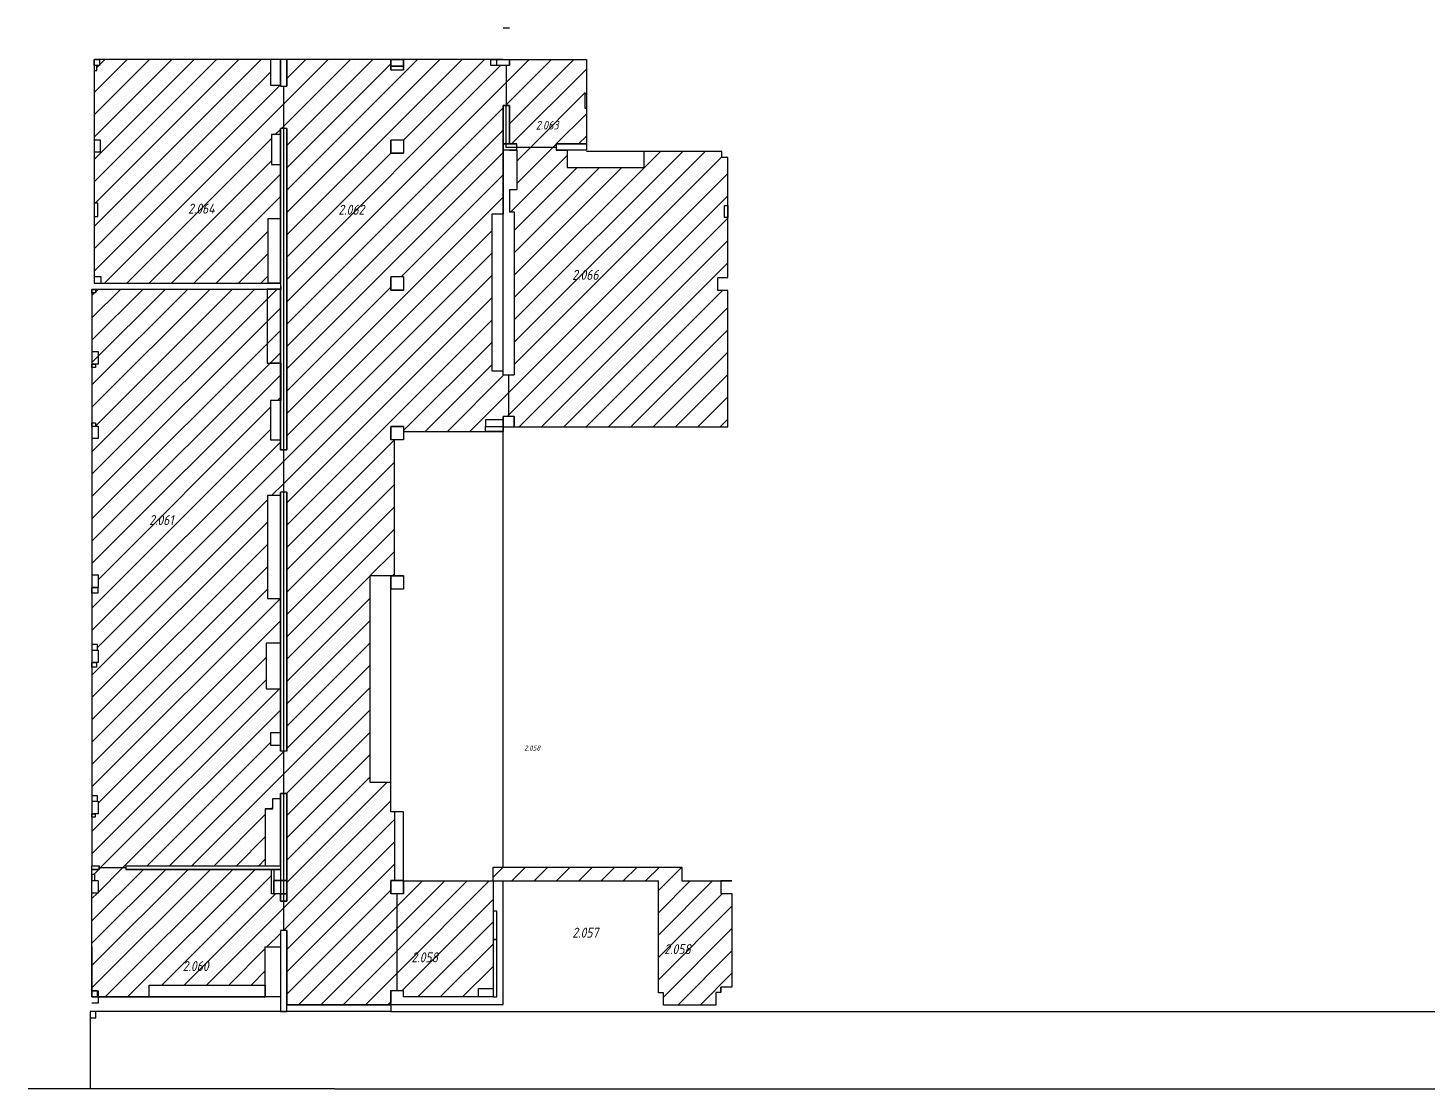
# Model space of a CAD drawing. Header units: millimetres. Extents: x -17017 to 628417, y -109036 to 199237.
# Drawn here: x -17017 to 39280, y -39162 to 3500 of the extents above; entities that cross this region are included whole.
import ezdxf

# ---------------------------------------------------------------- set-up
doc = ezdxf.new("R2010")
doc.units = ezdxf.units.MM
doc.layers.add('Марки помещений', color=7, linetype='Continuous', lineweight=9)
doc.layers.add('стяжа', color=7, linetype='Continuous', lineweight=30)
doc.styles.add('ISOCPEUR_I_2', font='isocpeui.ttf', dxfattribs={"width": 0.85, "height": 2.3})

msp = doc.modelspace()

# ---------------------------------------------------------------- hatches: boundary and pattern name
at = {"layer": 'стяжа', "true_color": 0x939598}
h = msp.add_hatch(dxfattribs=at)
h.set_pattern_fill('ANSI31', color=252, scale=200)
h.paths.add_polyline_path([(-7231, -786), (-6861, -786), (-6861, -542), (-6736, -542), (-6736, 1158), (-6861, 1158), (-7261, 1202), (-7261, 2238), (-14141, 2238), (-14141, 1998), (-14251, 1998), (-14251, 1787), (-14361, 1787), (-14361, -992), (-14111, -992), (-14111, -1492), (-14361, -1492), (-14361, -3544), (-14211, -3544), (-14211, -4077), (-14361, -4077), (-14361, -6512), (-14071, -6512), (-14071, -6762), (-7361, -6762), (-7361, -4162), (-6861, -4162), (-6861, -1986), (-7231, -1986)])
h = msp.add_hatch(dxfattribs=at)
h.set_pattern_fill('ANSI31', color=252, scale=200)
h.paths.add_polyline_path([(-3272, -18532), (-2431, -18532), (-2294, -18532), (-2294, -13057), (-2431, -13057), (-2431, -12532), (-2431, -12527), (-1911, -12527), (-1911, -12719), (1379, -12719), (1379, -12527), (1379, -12259), (2089, -12259), (2089, -12122), (2314, -12122), (2314, -10452), (2089, -10452), (2089, -10284), (1629, -10284), (1629, -3992), (2089, -3992), (2089, 388), (2207, 388), (2214, 1988), (1839, 1988), (1589, 1988), (1589, 2238), (-1911, 2238), (-1911, 1818), (-2431, 1818), (-2431, 2238), (-6611, 2238), (-6611, 1158), (-6736, 1158), (-6736, -542), (-6611, -542), (-6611, -13462), (-6736, -13462), (-6736, -15162), (-6611, -15162), (-6611, -25577), (-6736, -25577), (-6736, -27277), (-6611, -27277), (-6611, -27477), (-6611, -31612), (-6736, -31612), (-6736, -32792), (-6611, -32792), (-6611, -35762), (-2431, -35762), (-2431, -35202), (-2171, -35202), (-2171, -31312), (-2431, -31312), (-2431, -30787), (-2431, -30782), (-2272, -30782), (-2272, -28012), (-2431, -28012), (-2431, -26822), (-3272, -26822)])
h.paths.add_polyline_path([(-2431, -7037), (-2431, -6512), (-2431, -6507), (-1911, -6507), (-1911, -7037)], flags=16)
h.paths.add_polyline_path([(-2431, -1532), (-2431, -1007), (-1911, -1007), (-1911, -1532)], flags=16)
h = msp.add_hatch(dxfattribs=at)
h.set_pattern_fill('ANSI31', color=252, scale=200)
h.paths.add_polyline_path([(5439, 258), (5389, 258), (5389, 864), (5439, 2238), (2339, 2238), (2339, 1988), (2214, 1988), (2207, 388), (2339, 388), (2339, -1162), (2639, -1162), (2639, -1287), (4219, -1287), (4219, -1162), (5439, -1162)])
h = msp.add_hatch(dxfattribs=at)
h.set_pattern_fill('ANSI31', color=252, scale=200)
h.paths.add_polyline_path([(11119, -7052), (10719, -7052), (10719, -6532), (11119, -6532), (11119, -4122), (10992, -4122), (10992, -3637), (11119, -3637), (11119, -1712), (10889, -1712), (10889, -1462), (7749, -1462), (7749, -2112), (4659, -2112), (4659, -1412), (4219, -1412), (4219, -1287), (2639, -1287), (2639, -1412), (2639, -1662), (2639, -3012), (2339, -3012), (2339, -3892), (2539, -3892), (2539, -10452), (2314, -10452), (2314, -12122), (2539, -12122), (2539, -12532), (11119, -12532)])
h = msp.add_hatch(dxfattribs=at)
h.set_pattern_fill('ANSI31', color=252, scale=200)
h.paths.add_polyline_path([(-6861, -19442), (-7391, -19442), (-7391, -15302), (-6861, -15302), (-6861, -15162), (-6736, -15162), (-6736, -13462), (-6861, -13462), (-6861, -13062), (-7261, -13062), (-7261, -11472), (-6861, -11472), (-6861, -7012), (-14446, -7012), (-14446, -12377), (-14306, -12377), (-14306, -12512), (-14196, -12512), (-14196, -13012), (-14446, -13012), (-14446, -18492), (-14196, -18492), (-14196, -18992), (-14211, -18992), (-14211, -19227), (-14446, -19227), (-14446, -21295), (-14228, -21295), (-14228, -21512), (-14196, -21512), (-14196, -22012), (-14260, -22012), (-14260, -22197), (-14446, -22197), (-14446, -27370), (-14223, -27370), (-14223, -27592), (-14196, -27592), (-14196, -28092), (-14311, -28092), (-14311, -28227), (-14446, -28227), (-14446, -30192), (-14159, -30192), (-14159, -30262), (-13089, -30262), (-13089, -30192), (-7476, -30192), (-7476, -27892), (-7176, -27892), (-7176, -27477), (-6861, -27477), (-6861, -27277), (-6736, -27277), (-6736, -25577), (-6861, -25577), (-6861, -25337), (-7271, -25337), (-7271, -24837), (-6861, -24837), (-6861, -23072), (-7441, -23072), (-7441, -21232), (-6861, -21232)])
h = msp.add_hatch(dxfattribs=at)
h.set_pattern_fill('ANSI31', color=252, scale=200)
h.paths.add_polyline_path([(-6736, -31612), (-6861, -31612), (-6861, -31312), (-7131, -31312), (-7231, -31312), (-7231, -30332), (-13089, -30332), (-13089, -30262), (-14159, -30262), (-14159, -30332), (-14446, -30332), (-14446, -30541), (-14326, -30541), (-14326, -30782), (-14196, -30782), (-14196, -31282), (-14446, -31282), (-14446, -35212), (-14196, -35212), (-14196, -35462), (-12146, -35462), (-12146, -34982), (-7476, -34982), (-7476, -33452), (-6861, -33452), (-6861, -32792), (-6736, -32792)])
h = msp.add_hatch(dxfattribs=at)
h.set_pattern_fill('ANSI31', color=252, scale=200)
h.paths.add_polyline_path([(9269, -30237), (8339, -30237), (1689, -30237), (1689, -30787), (8339, -30797), (8339, -35297), (8539, -35297), (8539, -35792), (10639, -35792), (10639, -35280), (10849, -35280), (10849, -35067), (11289, -35067), (11289, -31297), (10849, -31297), (10849, -30797), (9269, -30797)])
h.paths.add_polyline_path([(1689, -32017), (1689, -30797), (1682, -30797), (-1911, -30787), (-1911, -31312), (-2171, -31312), (-2171, -35202), (-1911, -35202), (-1911, -35462), (1099, -35462), (1099, -35122), (1689, -35122), (1689, -33152)])

# ---------------------------------------------------------------- linework, layer by layer
at = {"lineweight": 30}
msp.add_lwpolyline([(1689, -30787), (1689, -30237), (8339, -30237), (9269, -30237), (9269, -30797), (11289, -30797), (10849, -30797), (10849, -31297), (11289, -31297), (11289, -35067), (10849, -35067), (10849, -35280), (10849, -35067), (10849, -35280), (10639, -35280), (10639, -35792), (8539, -35792), (8539, -35297), (8339, -35297), (8339, -30797)], dxfattribs=at)
at = {"layer": 'стяжа'}
msp.add_line((1689, -30787), (8339, -30797), dxfattribs=at)
for points in [[(2089, 3500), (2339, 3500)], [(-6861, 1158), (-6861, 2238), (-14361, 2238), (-14361, -6762), (-6861, -6762), (-6861, -542)], [(-6611, 1158), (-6611, 2238), (-6861, 2238), (-6861, 1158)], [(2089, 2238), (-6611, 2238), (-6611, 1158)], [(-6611, 2238), (-6611, 1158)], [(2089, 2238), (-1911, 2238), (-1911, 1968), (-2431, 1968)], [(-2431, 2238), (-2431, 1818)], [(-2431, 1818), (-2431, 2238), (-1911, 2238), (-1911, 1818)], [(-2431, 1818), (-2431, 2238), (-1911, 2238), (-1911, 1818)], [(-2431, 1818), (-1911, 1818), (-1911, 1968), (-2431, 1968)], [(-2431, 1818), (-2431, 1968), (-1911, 1968), (-1911, 1818)], [(-2431, 1818), (-2431, 1968), (-1911, 1968), (-1911, 1818)], [(-2431, 1818), (-1911, 1818)], [(-1911, 2238), (-1911, 1818)], [(2089, 1988), (1589, 1988), (1589, 2238), (2089, 2238)], [(2339, 1988), (2089, 1988)], [(2214, 1988), (2198, -1287), (4219, -1287)], [(2339, 1988), (2339, 2238), (5439, 2238), (5439, -1162), (4219, -1162)], [(2339, 2238), (2339, 1988)], [(-6861, 1158), (-6611, 1158)], [(-6736, -32792), (-6736, 1158)], [(2089, 388), (2089, -3992), (1629, -3992), (1629, -10284), (2089, -10284)], [(2089, 388), (2339, 388)], [(2339, 388), (2339, -1162), (2089, -1162), (2089, 388)], [(2089, -10452), (2089, 388)], [(2639, -1162), (2339, -1162), (2339, 388)], [(-6861, -542), (-6861, -13462)], [(-6611, -542), (-6861, -542)], [(-6611, -542), (-6611, -13462), (-6861, -13462)], [(-6611, -542), (-6611, -13462)], [(-6611, -13462), (-6611, -542)], [(-14361, -992), (-14361, -992), (-14111, -992), (-14111, -1492), (-14361, -1492)], [(-2431, -1002), (-2431, -1532)], [(-1911, -1007), (-2431, -1007)], [(-1911, -1007), (-1911, -1532), (-2431, -1532), (-2431, -1007)], [(-1911, -1002), (-1911, -1532)], [(-2431, -1532), (-1911, -1532)], [(2639, -1412), (2089, -1412), (2089, -1162), (2639, -1162)], [(2339, -1412), (2639, -1412), (2639, -1662), (2639, -3012), (2339, -3012), (2339, -3892), (2539, -3892), (2539, -10452)], [(2539, -12122), (2539, -12532), (11119, -12532), (11119, -7052), (10719, -7052), (10719, -6532), (11119, -6532), (11119, -1712), (10889, -1712), (10889, -1462), (5439, -1462)], [(2639, -1412), (2639, -1162)], [(4219, -1162), (5439, -1162), (5439, -1412), (4219, -1412)], [(4219, -1162), (4219, -1412)], [(4219, -1412), (4649, -1412)], [(4219, -1412), (4659, -1412), (4659, -2112), (7749, -2112)], [(10889, -1462), (7749, -1462), (7749, -2112)], [(2339, -3892), (2539, -3892), (2539, -10452)], [(-2431, -6507), (-2431, -7037)], [(-1911, -6507), (-2431, -6507)], [(-1911, -6512), (-1911, -7037), (-2431, -7037), (-2431, -6512)], [(-1911, -6512), (-2431, -6512)], [(-1911, -6507), (-1911, -7037)], [(-6861, -13462), (-6861, -7012), (-14446, -7012), (-14446, -30192), (-14159, -30192)], [(-6861, -6762), (-6851, -7012), (-14361, -7012)], [(-2431, -7037), (-1911, -7037)], [(-14446, -9512), (-14446, -9512), (-14196, -9512), (-14196, -10012), (-14446, -10012)], [(-7261, -11472), (-7261, -13062), (-6851, -13062), (-6851, -9972), (-7261, -9972)], [(-7261, -9972), (-6851, -9972), (-6851, -11472), (-7261, -11472)], [(2089, -10452), (2539, -10452)], [(2314, -12122), (2314, -10452)], [(2539, -12122), (2089, -12122)], [(2089, -30237), (2089, -12122)], [(2539, -12122), (2539, -12532)], [(-14446, -12512), (-14446, -12512), (-14196, -12512), (-14196, -13012), (-14446, -13012)], [(-2431, -12527), (-2431, -13057)], [(-1911, -12527), (-2431, -12527)], [(-1911, -12532), (-1911, -13057), (-2431, -13057), (-2431, -12532)], [(-1911, -12532), (-2431, -12532)], [(-1911, -12527), (-1911, -13057)], [(-1911, -12719), (2089, -12719)], [(-7261, -13062), (-6861, -13062), (-6861, -13462)], [(-6861, -13462), (-6611, -13462)], [(-2294, -13057), (-2294, -18532)], [(-6861, -15162), (-6861, -25577)], [(-6611, -15162), (-6861, -15162)], [(-6861, -25577), (-6861, -15162)], [(-6611, -15162), (-6611, -25577)], [(-6611, -25577), (-6611, -15162)], [(-14446, -18492), (-14446, -18492), (-14196, -18492), (-14196, -18992), (-14446, -18992)], [(-2431, -18532), (-2431, -19062)], [(-1911, -18532), (-2431, -18532)], [(-1911, -18537), (-1911, -19062), (-2431, -19062), (-2431, -18537)], [(-1911, -18537), (-2431, -18537)], [(-1911, -18532), (-1911, -19062)], [(-14446, -21512), (-14446, -21512), (-14196, -21512), (-14196, -22012), (-14446, -22012)], [(-6611, -25577), (-6861, -25577)], [(-2431, -28012), (-2431, -26822)], [(-13089, -30192), (-6861, -30192), (-6861, -27277)], [(-7476, -27892), (-7176, -27892), (-7176, -27477)], [(-7176, -27477), (-6861, -27477)], [(-6611, -27477), (-6611, -27277), (-6861, -27277), (-6861, -27477)], [(-6861, -27277), (-6611, -27277)], [(-6861, -27277), (-6861, -31612)], [(-6611, -27277), (-6611, -31612)], [(-6611, -31612), (-6611, -27277)], [(-14446, -27592), (-14446, -27592), (-14196, -27592), (-14196, -28092), (-14446, -28092)], [(-7176, -27892), (-7476, -27892), (-7476, -30192), (-6861, -30192), (-6861, -27892)], [(-2431, -30782), (-1911, -30782), (-1911, -28012), (-2431, -28012)], [(-2272, -30787), (-2272, -28012)], [(-14159, -30332), (-14446, -30332), (-14446, -30192), (-14159, -30192)], [(-6861, -32792), (-6861, -35462), (-14446, -35462), (-14446, -30332), (-14159, -30332)], [(-14159, -30332), (-14159, -30192)], [(-14159, -30262), (-13089, -30262)], [(-13089, -30192), (-6861, -30192), (-6861, -30332), (-13089, -30332)], [(-13089, -30192), (-13089, -30332)], [(-13089, -30332), (-6861, -30332), (-6861, -31612)], [(-14446, -30782), (-14446, -30782), (-14196, -30782), (-14196, -31282), (-14446, -31282)], [(-7131, -30782), (-7131, -31312)], [(-6611, -30782), (-7131, -30782)], [(-6611, -30787), (-6611, -31312), (-7131, -31312), (-7131, -30787)], [(-6611, -30787), (-7131, -30787)], [(-6611, -30782), (-6611, -31312)], [(-6611, -32792), (-6611, -35762), (2089, -35762), (2089, -30788)], [(-2431, -30782), (-2431, -31312)], [(-1911, -30782), (-2431, -30782)], [(-1911, -30787), (-1911, -31312), (-2431, -31312), (-2431, -30787)], [(-1911, -30787), (-2431, -30787)], [(-1911, -30782), (-1911, -31312)], [(-1911, -31312), (-1911, -30787), (1682, -30787)], [(1682, -30797), (1689, -30796), (1689, -30778)], [(1689, -30779), (1682, -30779), (1682, -30787)], [(1689, -30787), (1689, -35462)], [(1689, -30787), (1689, -31312)], [(-2171, -35202), (-2171, -31312)], [(-6861, -31612), (-6611, -31612)], [(-6861, -32792), (-6861, -36052), (-6611, -36052), (-6611, -32792)], [(-6611, -32792), (-6861, -32792)], [(-14446, -33452), (-14446, -35462), (-7476, -35462), (-7476, -33452)], [(-7476, -33452), (-6861, -33452)], [(-14446, -34982), (-14446, -35462), (-12146, -35462), (-12146, -34982)], [(-2431, -35202), (-2431, -36052), (-14446, -36052)], [(-14446, -35212), (-14446, -35212), (-14196, -35212), (-14196, -35712), (-14446, -35712)], [(-6611, -35202), (-6611, -35782), (-2431, -35782), (-2431, -35202)], [(-2431, -35202), (-1911, -35202)], [(1689, -35202), (1689, -35462), (-1911, -35462), (-1911, -35202)], [(-6611, -36052), (-14511, -36052), (-14511, -39162)], [(-2431, -36052), (50177, -36052)], [(-4686, -39162), (-17017, -39162)], [(-4686, -39162), (9454, -39162)], [(9454, -39162), (62061, -39162)]]:
    msp.add_lwpolyline(points, dxfattribs=at)
for points in [[(-14361, 2238), (-14141, 2238), (-14141, 1998), (-14361, 1998)], [(-14361, 1787), (-14251, 1787), (-14251, 1998), (-14361, 1998)], [(-6861, 2238), (-7261, 2238), (-7261, 1202), (-6861, 1202)], [(-6611, 2238), (-6861, 2238), (-6861, 1158), (-6611, 1158)], [(-1911, 2238), (-2431, 2238), (-2431, 1818), (-1911, 1818)], [(-2431, 1968), (-1911, 1968), (-1911, 2238), (-2431, 2238)], [(2339, 1988), (1839, 1988), (1839, 2238), (2339, 2238)], [(5439, 258), (5389, 258), (5389, 864), (5439, 864)], [(2089, -1162), (2339, -1162), (2339, 388), (2089, 388)], [(-6861, -786), (-7231, -786), (-7231, -1986), (-6861, -1986)], [(-14361, -4077), (-14211, -4077), (-14211, -3544), (-14361, -3544)], [(11119, -4122), (10992, -4122), (10992, -3637), (11119, -3637)], [(-6861, -6762), (-7361, -6762), (-7361, -4162), (-6861, -4162)], [(-14361, -6762), (-14071, -6762), (-14071, -6512), (-14361, -6512)], [(-14446, -7012), (-14306, -7012), (-14306, -7152), (-14446, -7152)], [(-6851, -7002), (-7401, -7002), (-7401, -9972), (-6851, -9972)], [(-14446, -10012), (-14306, -10012), (-14306, -10152), (-14446, -10152)], [(-14446, -12377), (-14306, -12377), (-14306, -12517), (-14446, -12517)], [(1379, -12527), (2089, -12527), (2089, -12259), (1379, -12259)], [(2539, -12122), (2089, -12122), (2089, -12532), (2539, -12532)], [(2089, -12719), (1379, -12719), (1379, -12527), (2089, -12527)], [(-6861, -15302), (-7391, -15302), (-7391, -19442), (-6861, -19442)], [(-3272, -26822), (-2431, -26822), (-2431, -18532), (-3272, -18532)], [(-14446, -18992), (-14211, -18992), (-14211, -19227), (-14446, -19227)], [(-14446, -21512), (-14228, -21512), (-14228, -21295), (-14446, -21295)], [(-6861, -21232), (-7441, -21232), (-7441, -23072), (-6861, -23072)], [(-14446, -22012), (-14260, -22012), (-14260, -22197), (-14446, -22197)], [(-7271, -25337), (-6861, -25337), (-6861, -24837), (-7271, -24837)], [(-14446, -27592), (-14223, -27592), (-14223, -27370), (-14446, -27370)], [(-14446, -28092), (-14311, -28092), (-14311, -28227), (-14446, -28227)], [(-14446, -30192), (-14159, -30192), (-14159, -30332), (-14446, -30332)], [(-7131, -31312), (-7231, -31312), (-7231, -30332), (-7131, -30332)], [(-14446, -30782), (-14326, -30782), (-14326, -30541), (-14446, -30541)], [(-6861, -31312), (-6611, -31312), (-6611, -31612), (-6861, -31612)], [(1689, -33152), (1829, -33152), (1829, -32017), (1689, -32017)], [(1689, -35462), (1829, -35462), (1829, -33152), (1689, -33152)], [(-14446, -35462), (-14226, -35462), (-14226, -35212), (-14446, -35212)], [(-12146, -34982), (-7476, -34982), (-7476, -35462), (-12146, -35462)], [(1689, -35462), (1099, -35462), (1099, -35122), (1689, -35122)], [(-14511, -36302), (-14291, -36302), (-14291, -36052), (-14511, -36052)]]:
    msp.add_lwpolyline(points, close=True, dxfattribs=at)

# ---------------------------------------------------------------- texts
at = {"layer": 'Марки помещений', "color": 3, "attachment_point": 1, "style": 'ISOCPEUR_I_2'}
for s, insert, char_height, width in [('2.063', (3403, -234), 348.4, 1368.52), ('2.064', (-10581, -3563), 400, 817.72), ('2.062', (-4538, -3608), 400, 785.65), ('2.066', (4866, -6227), 400, 785.65), ('2.061', (-12146, -16085), 400, 737.55), ('2.057', (4870, -32676), 400, 1231.22), ('2.058', (-1598, -33668), 400, 767.08), ('2.058', (8566, -33338), 400, 767.08), ('2.060', (-10799, -34021), 400, 785.65)]:
    msp.add_mtext(s, dxfattribs=dict(at, insert=insert, char_height=char_height, width=width))
at = {"layer": 'Марки помещений', "insert": (2940, -25355), "char_height": 200, "width": 785.65, "attachment_point": 1, "style": 'ISOCPEUR_I_2'}
msp.add_mtext('2.058', dxfattribs=at)

doc.saveas('drawing.dxf')
